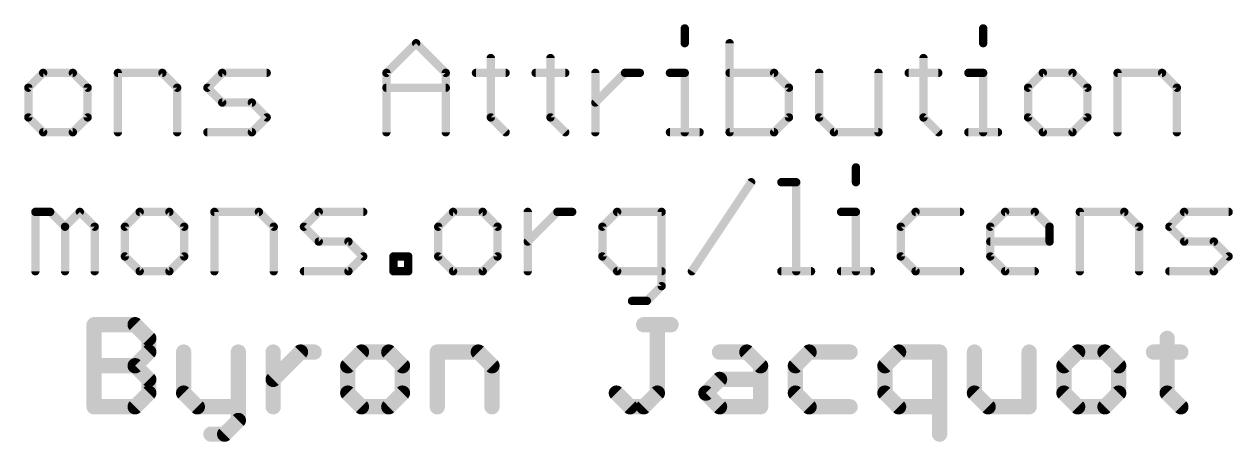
# Model space of a CAD drawing. Extents: x -9 to 103, y -21 to 20.
# Drawn here: x 45.85 to 67.95, y -20.82 to -13.19 of the extents above; entities that cross this region are included whole.
import ezdxf

# ---------------------------------------------------------------- set-up
doc = ezdxf.new("R2010")
doc.units = 0
doc.layers.add('51', color=53, linetype='CONTINUOUS')

msp = doc.modelspace()

# ---------------------------------------------------------------- linework, layer by layer
at = {"layer": '51'}
for points, const_width in [([(57.9307, -13.2656), (57.9307, -13.5368)], 0.1524), ([(63.3879, -13.2656), (63.3879, -13.5368)], 0.1524), ([(52.4752, -14.0791), (53.0176, -13.5368)], 0.1524), ([(53.0176, -13.5368), (53.5599, -14.0791)], 0.1524), ([(58.751, -13.5368), (58.751, -15.1638)], 0.1524), ([(54.3835, -13.808), (54.3835, -14.8926)], 0.1524), ([(55.475, -13.808), (55.475, -14.8926)], 0.1524), ([(62.2965, -13.808), (62.2965, -14.8926)], 0.1524), ([(46.1978, -14.0791), (45.9266, -14.3503)], 0.1524), ([(46.7401, -14.0791), (46.1978, -14.0791)], 0.1524), ([(47.0113, -14.3503), (46.7401, -14.0791)], 0.1524), ([(47.5638, -15.1638), (47.5638, -14.0791)], 0.1524), ([(47.5638, -14.0791), (48.3773, -14.0791)], 0.1524), ([(48.3773, -14.0791), (48.6484, -14.3503)], 0.1524), ([(49.2009, -14.3503), (49.4721, -14.0791)], 0.1524), ([(49.4721, -14.0791), (50.2856, -14.0791)], 0.1524), ([(52.4752, -15.1638), (52.4752, -14.0791)], 0.1524), ([(53.5599, -14.0791), (53.5599, -15.1638)], 0.1524), ([(54.1124, -14.0791), (54.6547, -14.0791)], 0.1524), ([(55.2038, -14.0791), (55.7462, -14.0791)], 0.1524), ([(56.2953, -15.1638), (56.2953, -14.0791)], 0.1524), ([(56.2953, -14.6215), (56.8376, -14.0791)], 0.1524), ([(56.8376, -14.0791), (57.1088, -14.0791)], 0.1524), ([(57.6596, -14.0791), (57.9307, -14.0791)], 0.1524), ([(57.9307, -14.0791), (57.9307, -15.1638)], 0.1524), ([(59.5645, -14.0791), (58.751, -14.0791)], 0.1524), ([(59.8357, -14.3503), (59.5645, -14.0791)], 0.1524), ([(60.3882, -14.0791), (60.3882, -14.8926)], 0.1524), ([(61.4728, -15.1638), (61.4728, -14.0791)], 0.1524), ([(62.0253, -14.0791), (62.5676, -14.0791)], 0.1524), ([(63.1167, -14.0791), (63.3879, -14.0791)], 0.1524), ([(63.3879, -14.0791), (63.3879, -15.1638)], 0.1524), ([(64.4793, -14.0791), (64.2082, -14.3503)], 0.1524), ([(65.0217, -14.0791), (64.4793, -14.0791)], 0.1524), ([(65.2928, -14.3503), (65.0217, -14.0791)], 0.1524), ([(65.8453, -15.1638), (65.8453, -14.0791)], 0.1524), ([(65.8453, -14.0791), (66.6588, -14.0791)], 0.1524), ([(66.6588, -14.0791), (66.93, -14.3503)], 0.1524), ([(45.9266, -14.3503), (45.9266, -14.8926)], 0.1524), ([(47.0113, -14.8926), (47.0113, -14.3503)], 0.1524), ([(48.6484, -14.3503), (48.6484, -15.1638)], 0.1524), ([(49.4721, -14.6215), (49.2009, -14.3503)], 0.1524), ([(52.4752, -14.3503), (53.5599, -14.3503)], 0.1524), ([(59.8357, -14.8926), (59.8357, -14.3503)], 0.1524), ([(64.2082, -14.3503), (64.2082, -14.8926)], 0.1524), ([(65.2928, -14.8926), (65.2928, -14.3503)], 0.1524), ([(66.93, -14.3503), (66.93, -15.1638)], 0.1524), ([(50.0144, -14.6215), (49.4721, -14.6215)], 0.1524), ([(50.2856, -14.8926), (50.0144, -14.6215)], 0.1524), ([(45.9266, -14.8926), (46.1978, -15.1638)], 0.1524), ([(46.7401, -15.1638), (47.0113, -14.8926)], 0.1524), ([(50.0144, -15.1638), (50.2856, -14.8926)], 0.1524), ([(54.3835, -14.8926), (54.6547, -15.1638)], 0.1524), ([(55.475, -14.8926), (55.7462, -15.1638)], 0.1524), ([(59.5645, -15.1638), (59.8357, -14.8926)], 0.1524), ([(60.3882, -14.8926), (60.6593, -15.1638)], 0.1524), ([(62.2965, -14.8926), (62.5676, -15.1638)], 0.1524), ([(64.2082, -14.8926), (64.4793, -15.1638)], 0.1524), ([(65.0217, -15.1638), (65.2928, -14.8926)], 0.1524), ([(46.1978, -15.1638), (46.7401, -15.1638)], 0.1524), ([(49.2009, -15.1638), (50.0144, -15.1638)], 0.1524), ([(57.6596, -15.1638), (58.2019, -15.1638)], 0.1524), ([(58.751, -15.1638), (59.5645, -15.1638)], 0.1524), ([(60.6593, -15.1638), (61.4728, -15.1638)], 0.1524), ([(63.1167, -15.1638), (63.6591, -15.1638)], 0.1524), ([(64.4793, -15.1638), (65.0217, -15.1638)], 0.1524), ([(61.0606, -15.8056), (61.0606, -16.0768)], 0.1524), ([(58.0608, -17.7038), (59.1455, -16.0768)], 0.1524), ([(59.698, -16.0768), (59.9691, -16.0768)], 0.1524), ([(59.9691, -16.0768), (59.9691, -17.7038)], 0.1524), ([(46.055, -17.7038), (46.055, -16.6191)], 0.1524), ([(46.055, -16.6191), (46.3262, -16.6191)], 0.1524), ([(46.3262, -16.6191), (46.5973, -16.8903)], 0.1524), ([(46.5973, -16.8903), (46.8685, -16.6191)], 0.1524), ([(46.8685, -16.6191), (47.1397, -16.8903)], 0.1524), ([(47.9633, -16.6191), (47.6922, -16.8903)], 0.1524), ([(48.5057, -16.6191), (47.9633, -16.6191)], 0.1524), ([(48.7768, -16.8903), (48.5057, -16.6191)], 0.1524), ([(49.3293, -17.7038), (49.3293, -16.6191)], 0.1524), ([(49.3293, -16.6191), (50.1428, -16.6191)], 0.1524), ([(50.1428, -16.6191), (50.414, -16.8903)], 0.1524), ([(50.9665, -16.8903), (51.2376, -16.6191)], 0.1524), ([(51.2376, -16.6191), (52.0511, -16.6191)], 0.1524), ([(53.6934, -16.6191), (53.4222, -16.8903)], 0.1524), ([(54.2357, -16.6191), (53.6934, -16.6191)], 0.1524), ([(54.5069, -16.8903), (54.2357, -16.6191)], 0.1524), ([(55.0594, -17.7038), (55.0594, -16.6191)], 0.1524), ([(55.0594, -17.1615), (55.6017, -16.6191)], 0.1524), ([(55.6017, -16.6191), (55.8729, -16.6191)], 0.1524), ([(56.6948, -16.6191), (56.4237, -16.8903)], 0.1524), ([(57.5083, -16.6191), (56.6948, -16.6191)], 0.1524), ([(57.5083, -17.975), (57.5083, -16.6191)], 0.1524), ([(60.7894, -16.6191), (61.0606, -16.6191)], 0.1524), ([(61.0606, -16.6191), (61.0606, -17.7038)], 0.1524), ([(62.152, -16.6191), (61.8809, -16.8903)], 0.1524), ([(62.9655, -16.6191), (62.152, -16.6191)], 0.1524), ([(63.518, -16.8903), (63.7892, -16.6191)], 0.1524), ([(63.7892, -16.6191), (64.3315, -16.6191)], 0.1524), ([(64.3315, -16.6191), (64.6027, -16.8903)], 0.1524), ([(65.1552, -17.7038), (65.1552, -16.6191)], 0.1524), ([(65.1552, -16.6191), (65.9687, -16.6191)], 0.1524), ([(65.9687, -16.6191), (66.2398, -16.8903)], 0.1524), ([(66.7923, -16.8903), (67.0635, -16.6191)], 0.1524), ([(67.0635, -16.6191), (67.877, -16.6191)], 0.1524), ([(46.5973, -16.8903), (46.5973, -17.7038)], 0.1524), ([(47.1397, -16.8903), (47.1397, -17.7038)], 0.1524), ([(47.6922, -16.8903), (47.6922, -17.4326)], 0.1524), ([(48.7768, -17.4326), (48.7768, -16.8903)], 0.1524), ([(50.414, -16.8903), (50.414, -17.7038)], 0.1524), ([(51.2376, -17.1615), (50.9665, -16.8903)], 0.1524), ([(53.4222, -16.8903), (53.4222, -17.4326)], 0.1524), ([(54.5069, -17.4326), (54.5069, -16.8903)], 0.1524), ([(56.4237, -16.8903), (56.4237, -17.4326)], 0.1524), ([(61.8809, -16.8903), (61.8809, -17.4326)], 0.1524), ([(63.518, -17.4326), (63.518, -16.8903)], 0.1524), ([(64.6027, -16.8903), (64.6027, -17.1615)], 0.1524), ([(66.2398, -16.8903), (66.2398, -17.7038)], 0.1524), ([(67.0635, -17.1615), (66.7923, -16.8903)], 0.1524), ([(51.78, -17.1615), (51.2376, -17.1615)], 0.1524), ([(52.0511, -17.4326), (51.78, -17.1615)], 0.1524), ([(64.6027, -17.1615), (63.518, -17.1615)], 0.1524), ([(67.6058, -17.1615), (67.0635, -17.1615)], 0.1524), ([(67.877, -17.4326), (67.6058, -17.1615)], 0.1524), ([(47.6922, -17.4326), (47.9633, -17.7038)], 0.1524), ([(48.5057, -17.7038), (48.7768, -17.4326)], 0.1524), ([(51.78, -17.7038), (52.0511, -17.4326)], 0.1524), ([(52.6036, -17.7038), (52.6036, -17.4326)], 0.1524), ([(52.6036, -17.4326), (52.8748, -17.4326)], 0.1524), ([(52.8748, -17.4326), (52.8748, -17.7038)], 0.1524), ([(53.4222, -17.4326), (53.6934, -17.7038)], 0.1524), ([(54.2357, -17.7038), (54.5069, -17.4326)], 0.1524), ([(56.4237, -17.4326), (56.6948, -17.7038)], 0.1524), ([(61.8809, -17.4326), (62.152, -17.7038)], 0.1524), ([(63.7892, -17.7038), (63.518, -17.4326)], 0.1524), ([(67.6058, -17.7038), (67.877, -17.4326)], 0.1524), ([(47.9633, -17.7038), (48.5057, -17.7038)], 0.1524), ([(50.9665, -17.7038), (51.78, -17.7038)], 0.1524), ([(52.8748, -17.7038), (52.6036, -17.7038)], 0.1524), ([(53.6934, -17.7038), (54.2357, -17.7038)], 0.1524), ([(56.6948, -17.7038), (57.5083, -17.7038)], 0.1524), ([(59.698, -17.7038), (60.2403, -17.7038)], 0.1524), ([(60.7894, -17.7038), (61.3317, -17.7038)], 0.1524), ([(62.152, -17.7038), (62.9655, -17.7038)], 0.1524), ([(64.3315, -17.7038), (63.7892, -17.7038)], 0.1524), ([(66.7923, -17.7038), (67.6058, -17.7038)], 0.1524), ([(57.2372, -18.2461), (57.5083, -17.975)], 0.1524), ([(56.966, -18.2461), (57.2372, -18.2461)], 0.1524), ([(47.1297, -20.1803), (47.1297, -18.6804)], 0.2794), ([(47.1297, -18.6804), (47.8796, -18.6804)], 0.2794), ([(47.8796, -18.6804), (48.1296, -18.9304)], 0.2794), ([(57.1797, -18.6804), (57.6797, -18.6804)], 0.2794), ([(57.4297, -19.9303), (57.4297, -18.6804)], 0.2794), ([(48.1296, -18.9304), (48.1296, -19.1804)], 0.2794), ([(66.7527, -18.9304), (66.7527, -19.9303)], 0.2794), ([(48.1296, -19.1804), (47.8796, -19.4304)], 0.2794), ([(48.7669, -19.1804), (48.7669, -19.9303)], 0.2794), ([(49.7668, -19.1804), (49.7668, -20.4303)], 0.2794), ([(50.404, -20.1803), (50.404, -19.1804)], 0.2794), ([(50.404, -19.6803), (50.904, -19.1804)], 0.2794), ([(50.904, -19.1804), (51.154, -19.1804)], 0.2794), ([(52.0183, -19.1804), (51.7683, -19.4304)], 0.2794), ([(52.5183, -19.1804), (52.0183, -19.1804)], 0.2794), ([(52.7682, -19.4304), (52.5183, -19.1804)], 0.2794), ([(53.4055, -20.1803), (53.4055, -19.1804)], 0.2794), ([(53.4055, -19.1804), (54.1554, -19.1804)], 0.2794), ([(54.1554, -19.1804), (54.4054, -19.4304)], 0.2794), ([(58.5669, -19.1804), (59.0669, -19.1804)], 0.2794), ([(59.0669, -19.1804), (59.3169, -19.4304)], 0.2794), ([(60.2041, -19.1804), (59.9541, -19.4304)], 0.2794), ([(60.954, -19.1804), (60.2041, -19.1804)], 0.2794), ([(61.8412, -19.1804), (61.5912, -19.4304)], 0.2794), ([(62.5912, -19.1804), (61.8412, -19.1804)], 0.2794), ([(62.5912, -20.6803), (62.5912, -19.1804)], 0.2794), ([(63.2284, -19.1804), (63.2284, -19.9303)], 0.2794), ([(64.2283, -20.1803), (64.2283, -19.1804)], 0.2794), ([(65.1155, -19.1804), (64.8656, -19.4304)], 0.2794), ([(65.6155, -19.1804), (65.1155, -19.1804)], 0.2794), ([(65.8655, -19.4304), (65.6155, -19.1804)], 0.2794), ([(66.5027, -19.1804), (67.0027, -19.1804)], 0.2794), ([(47.1297, -19.4304), (47.8796, -19.4304)], 0.2794), ([(47.8796, -19.4304), (48.1296, -19.6803)], 0.2794), ([(51.7683, -19.4304), (51.7683, -19.9303)], 0.2794), ([(52.7682, -19.9303), (52.7682, -19.4304)], 0.2794), ([(54.4054, -19.4304), (54.4054, -20.1803)], 0.2794), ([(59.3169, -19.4304), (59.3169, -20.1803)], 0.2794), ([(59.9541, -19.4304), (59.9541, -19.9303)], 0.2794), ([(61.5912, -19.4304), (61.5912, -19.9303)], 0.2794), ([(64.8656, -19.4304), (64.8656, -19.9303)], 0.2794), ([(65.8655, -19.9303), (65.8655, -19.4304)], 0.2794), ([(48.1296, -19.6803), (48.1296, -19.9303)], 0.2794), ([(58.3169, -19.9303), (58.5669, -19.6803)], 0.2794), ([(58.5669, -19.6803), (59.3169, -19.6803)], 0.2794), ([(48.1296, -19.9303), (47.8796, -20.1803)], 0.2794), ([(48.7669, -19.9303), (49.0168, -20.1803)], 0.2794), ([(51.7683, -19.9303), (52.0183, -20.1803)], 0.2794), ([(52.5183, -20.1803), (52.7682, -19.9303)], 0.2794), ([(56.6798, -19.9303), (56.9298, -20.1803)], 0.2794), ([(57.1797, -20.1803), (57.4297, -19.9303)], 0.2794), ([(58.5669, -20.1803), (58.3169, -19.9303)], 0.2794), ([(59.9541, -19.9303), (60.2041, -20.1803)], 0.2794), ([(61.5912, -19.9303), (61.8412, -20.1803)], 0.2794), ([(63.2284, -19.9303), (63.4784, -20.1803)], 0.2794), ([(64.8656, -19.9303), (65.1155, -20.1803)], 0.2794), ([(65.6155, -20.1803), (65.8655, -19.9303)], 0.2794), ([(66.7527, -19.9303), (67.0027, -20.1803)], 0.2794), ([(47.8796, -20.1803), (47.1297, -20.1803)], 0.2794), ([(49.0168, -20.1803), (49.7668, -20.1803)], 0.2794), ([(52.0183, -20.1803), (52.5183, -20.1803)], 0.2794), ([(56.9298, -20.1803), (57.1797, -20.1803)], 0.2794), ([(59.3169, -20.1803), (58.5669, -20.1803)], 0.2794), ([(60.2041, -20.1803), (60.954, -20.1803)], 0.2794), ([(61.8412, -20.1803), (62.5912, -20.1803)], 0.2794), ([(63.4784, -20.1803), (64.2283, -20.1803)], 0.2794), ([(65.1155, -20.1803), (65.6155, -20.1803)], 0.2794), ([(49.7668, -20.4303), (49.5168, -20.6803)], 0.2794), ([(49.5168, -20.6803), (49.2668, -20.6803)], 0.2794)]:
    msp.add_lwpolyline(points, dxfattribs=dict(at, const_width=const_width))
for points, const_width in [([(57.9688, -13.2656, 1), (57.8926, -13.2656)], 0.0762), ([(63.426, -13.2656, 1), (63.3498, -13.2656)], 0.0762), ([(53.0445, -13.5099, 1), (52.9906, -13.5638)], 0.0762), ([(53.0445, -13.5638, 1), (52.9906, -13.5099)], 0.0762), ([(58.7891, -13.5368, 1), (58.7129, -13.5368)], 0.0762), ([(57.8926, -13.5368, 1), (57.9688, -13.5368)], 0.0762), ([(63.3498, -13.5368, 1), (63.426, -13.5368)], 0.0762), ([(54.4216, -13.808, 1), (54.3454, -13.808)], 0.0762), ([(55.5131, -13.808, 1), (55.4369, -13.808)], 0.0762), ([(62.3346, -13.808, 1), (62.2584, -13.808)], 0.0762), ([(46.1978, -14.041, 1), (46.1978, -14.1172)], 0.0762), ([(46.2247, -14.1061, 1), (46.1708, -14.0522)], 0.0762), ([(46.767, -14.0522, 1), (46.7132, -14.1061)], 0.0762), ([(46.7401, -14.1172, 1), (46.7401, -14.041)], 0.0762), ([(47.6019, -14.0791, 1), (47.5257, -14.0791)], 0.0762), ([(47.5638, -14.041, 1), (47.5638, -14.1172)], 0.0762), ([(48.4042, -14.0522, 1), (48.3503, -14.1061)], 0.0762), ([(48.3773, -14.1172, 1), (48.3773, -14.041)], 0.0762), ([(49.4721, -14.041, 1), (49.4721, -14.1172)], 0.0762), ([(49.499, -14.1061, 1), (49.4451, -14.0522)], 0.0762), ([(50.2856, -14.1172, 1), (50.2856, -14.041)], 0.0762), ([(52.5133, -14.0791, 1), (52.4371, -14.0791)], 0.0762), ([(52.4483, -14.0522, 1), (52.5022, -14.1061)], 0.0762), ([(53.598, -14.0791, 1), (53.5218, -14.0791)], 0.0762), ([(53.5329, -14.1061, 1), (53.5868, -14.0522)], 0.0762), ([(54.1124, -14.041, 1), (54.1124, -14.1172)], 0.0762), ([(54.6547, -14.1172, 1), (54.6547, -14.041)], 0.0762), ([(55.2038, -14.041, 1), (55.2038, -14.1172)], 0.0762), ([(55.7462, -14.1172, 1), (55.7462, -14.041)], 0.0762), ([(56.3334, -14.0791, 1), (56.2572, -14.0791)], 0.0762), ([(56.8376, -14.041, 1), (56.8376, -14.1172)], 0.0762), ([(56.8645, -14.1061, 1), (56.8106, -14.0522)], 0.0762), ([(57.1088, -14.1172, 1), (57.1088, -14.041)], 0.0762), ([(57.6596, -14.041, 1), (57.6596, -14.1172)], 0.0762), ([(57.9688, -14.0791, 1), (57.8926, -14.0791)], 0.0762), ([(57.9307, -14.1172, 1), (57.9307, -14.041)], 0.0762), ([(58.751, -14.041, 1), (58.751, -14.1172)], 0.0762), ([(59.5914, -14.0522, 1), (59.5375, -14.1061)], 0.0762), ([(59.5645, -14.1172, 1), (59.5645, -14.041)], 0.0762), ([(60.4263, -14.0791, 1), (60.3501, -14.0791)], 0.0762), ([(61.5109, -14.0791, 1), (61.4347, -14.0791)], 0.0762), ([(62.0253, -14.041, 1), (62.0253, -14.1172)], 0.0762), ([(62.5676, -14.1172, 1), (62.5676, -14.041)], 0.0762), ([(63.1167, -14.041, 1), (63.1167, -14.1172)], 0.0762), ([(63.426, -14.0791, 1), (63.3498, -14.0791)], 0.0762), ([(63.3879, -14.1172, 1), (63.3879, -14.041)], 0.0762), ([(64.4793, -14.041, 1), (64.4793, -14.1172)], 0.0762), ([(64.5063, -14.1061, 1), (64.4524, -14.0522)], 0.0762), ([(65.0486, -14.0522, 1), (64.9947, -14.1061)], 0.0762), ([(65.0217, -14.1172, 1), (65.0217, -14.041)], 0.0762), ([(65.8834, -14.0791, 1), (65.8072, -14.0791)], 0.0762), ([(65.8453, -14.041, 1), (65.8453, -14.1172)], 0.0762), ([(66.6858, -14.0522, 1), (66.6319, -14.1061)], 0.0762), ([(66.6588, -14.1172, 1), (66.6588, -14.041)], 0.0762), ([(45.9647, -14.3503, 1), (45.8885, -14.3503)], 0.0762), ([(45.8997, -14.3234, 1), (45.9535, -14.3772)], 0.0762), ([(47.0494, -14.3503, 1), (46.9732, -14.3503)], 0.0762), ([(46.9843, -14.3772, 1), (47.0382, -14.3234)], 0.0762), ([(48.6865, -14.3503, 1), (48.6103, -14.3503)], 0.0762), ([(48.6215, -14.3772, 1), (48.6754, -14.3234)], 0.0762), ([(49.2279, -14.3234, 1), (49.174, -14.3772)], 0.0762), ([(49.174, -14.3234, 1), (49.2279, -14.3772)], 0.0762), ([(52.4752, -14.3122, 1), (52.4752, -14.3884)], 0.0762), ([(53.5599, -14.3884, 1), (53.5599, -14.3122)], 0.0762), ([(59.8738, -14.3503, 1), (59.7976, -14.3503)], 0.0762), ([(59.8087, -14.3772, 1), (59.8626, -14.3234)], 0.0762), ([(64.2463, -14.3503, 1), (64.1701, -14.3503)], 0.0762), ([(64.1812, -14.3234, 1), (64.2351, -14.3772)], 0.0762), ([(65.3309, -14.3503, 1), (65.2547, -14.3503)], 0.0762), ([(65.2659, -14.3772, 1), (65.3198, -14.3234)], 0.0762), ([(66.9681, -14.3503, 1), (66.8919, -14.3503)], 0.0762), ([(66.9031, -14.3772, 1), (66.9569, -14.3234)], 0.0762), ([(49.4721, -14.5834, 1), (49.4721, -14.6596)], 0.0762), ([(49.4451, -14.6484, 1), (49.499, -14.5945)], 0.0762), ([(50.0414, -14.5945, 1), (49.9875, -14.6484)], 0.0762), ([(50.0144, -14.6596, 1), (50.0144, -14.5834)], 0.0762), ([(56.2683, -14.5945, 1), (56.3222, -14.6484)], 0.0762), ([(45.9535, -14.8657, 1), (45.8997, -14.9196)], 0.0762), ([(45.8885, -14.8926, 1), (45.9647, -14.8926)], 0.0762), ([(46.9732, -14.8926, 1), (47.0494, -14.8926)], 0.0762), ([(47.0382, -14.9196, 1), (46.9843, -14.8657)], 0.0762), ([(50.3125, -14.9196, 1), (50.2586, -14.8657)], 0.0762), ([(50.2586, -14.9196, 1), (50.3125, -14.8657)], 0.0762), ([(54.4105, -14.8657, 1), (54.3566, -14.9196)], 0.0762), ([(54.3454, -14.8926, 1), (54.4216, -14.8926)], 0.0762), ([(55.5019, -14.8657, 1), (55.448, -14.9196)], 0.0762), ([(55.4369, -14.8926, 1), (55.5131, -14.8926)], 0.0762), ([(59.7976, -14.8926, 1), (59.8738, -14.8926)], 0.0762), ([(59.8626, -14.9196, 1), (59.8087, -14.8657)], 0.0762), ([(60.4151, -14.8657, 1), (60.3612, -14.9196)], 0.0762), ([(60.3501, -14.8926, 1), (60.4263, -14.8926)], 0.0762), ([(62.3234, -14.8657, 1), (62.2695, -14.9196)], 0.0762), ([(62.2584, -14.8926, 1), (62.3346, -14.8926)], 0.0762), ([(64.2351, -14.8657, 1), (64.1812, -14.9196)], 0.0762), ([(64.1701, -14.8926, 1), (64.2463, -14.8926)], 0.0762), ([(65.2547, -14.8926, 1), (65.3309, -14.8926)], 0.0762), ([(65.3198, -14.9196, 1), (65.2659, -14.8657)], 0.0762), ([(46.1978, -15.1257, 1), (46.1978, -15.2019)], 0.0762), ([(46.1708, -15.1907, 1), (46.2247, -15.1369)], 0.0762), ([(46.7132, -15.1369, 1), (46.767, -15.1907)], 0.0762), ([(46.7401, -15.2019, 1), (46.7401, -15.1257)], 0.0762), ([(47.5257, -15.1638, 1), (47.6019, -15.1638)], 0.0762), ([(48.6103, -15.1638, 1), (48.6865, -15.1638)], 0.0762), ([(49.2009, -15.1257, 1), (49.2009, -15.2019)], 0.0762), ([(49.9875, -15.1369, 1), (50.0414, -15.1907)], 0.0762), ([(50.0144, -15.2019, 1), (50.0144, -15.1257)], 0.0762), ([(52.4371, -15.1638, 1), (52.5133, -15.1638)], 0.0762), ([(53.5218, -15.1638, 1), (53.598, -15.1638)], 0.0762), ([(54.6278, -15.1907, 1), (54.6817, -15.1369)], 0.0762), ([(55.7192, -15.1907, 1), (55.7731, -15.1369)], 0.0762), ([(56.2572, -15.1638, 1), (56.3334, -15.1638)], 0.0762), ([(57.6596, -15.1257, 1), (57.6596, -15.2019)], 0.0762), ([(57.8926, -15.1638, 1), (57.9688, -15.1638)], 0.0762), ([(58.2019, -15.2019, 1), (58.2019, -15.1257)], 0.0762), ([(58.751, -15.1257, 1), (58.751, -15.2019)], 0.0762), ([(58.7129, -15.1638, 1), (58.7891, -15.1638)], 0.0762), ([(59.5376, -15.1369, 1), (59.5914, -15.1907)], 0.0762), ([(59.5645, -15.2019, 1), (59.5645, -15.1257)], 0.0762), ([(60.6593, -15.1257, 1), (60.6593, -15.2019)], 0.0762), ([(60.6324, -15.1907, 1), (60.6863, -15.1369)], 0.0762), ([(61.4347, -15.1638, 1), (61.5109, -15.1638)], 0.0762), ([(61.4728, -15.2019, 1), (61.4728, -15.1257)], 0.0762), ([(62.5407, -15.1907, 1), (62.5946, -15.1369)], 0.0762), ([(63.1167, -15.1257, 1), (63.1167, -15.2019)], 0.0762), ([(63.3498, -15.1638, 1), (63.426, -15.1638)], 0.0762), ([(63.6591, -15.2019, 1), (63.6591, -15.1257)], 0.0762), ([(64.4793, -15.1257, 1), (64.4793, -15.2019)], 0.0762), ([(64.4524, -15.1907, 1), (64.5063, -15.1369)], 0.0762), ([(64.9947, -15.1369, 1), (65.0486, -15.1907)], 0.0762), ([(65.0217, -15.2019, 1), (65.0217, -15.1257)], 0.0762), ([(65.8072, -15.1638, 1), (65.8834, -15.1638)], 0.0762), ([(66.8919, -15.1638, 1), (66.9681, -15.1638)], 0.0762), ([(61.0987, -15.8056, 1), (61.0225, -15.8056)], 0.0762), ([(59.1772, -16.0979, 1), (59.1138, -16.0557)], 0.0762), ([(59.698, -16.0387, 1), (59.698, -16.1149)], 0.0762), ([(60.0072, -16.0768, 1), (59.931, -16.0768)], 0.0762), ([(59.9691, -16.1149, 1), (59.9691, -16.0387)], 0.0762), ([(61.0225, -16.0768, 1), (61.0987, -16.0768)], 0.0762), ([(46.0931, -16.6191, 1), (46.0169, -16.6191)], 0.0762), ([(46.055, -16.581, 1), (46.055, -16.6572)], 0.0762), ([(46.3531, -16.5922, 1), (46.2992, -16.6461)], 0.0762), ([(46.3262, -16.6572, 1), (46.3262, -16.581)], 0.0762), ([(46.8954, -16.5922, 1), (46.8416, -16.6461)], 0.0762), ([(46.8954, -16.6461, 1), (46.8416, -16.5922)], 0.0762), ([(47.9633, -16.581, 1), (47.9633, -16.6572)], 0.0762), ([(47.9903, -16.6461, 1), (47.9364, -16.5922)], 0.0762), ([(48.5326, -16.5922, 1), (48.4787, -16.6461)], 0.0762), ([(48.5057, -16.6572, 1), (48.5057, -16.581)], 0.0762), ([(49.3674, -16.6191, 1), (49.2912, -16.6191)], 0.0762), ([(49.3293, -16.581, 1), (49.3293, -16.6572)], 0.0762), ([(50.1698, -16.5922, 1), (50.1159, -16.6461)], 0.0762), ([(50.1428, -16.6572, 1), (50.1428, -16.581)], 0.0762), ([(51.2376, -16.581, 1), (51.2376, -16.6572)], 0.0762), ([(51.2646, -16.6461, 1), (51.2107, -16.5922)], 0.0762), ([(52.0511, -16.6572, 1), (52.0511, -16.581)], 0.0762), ([(53.6934, -16.581, 1), (53.6934, -16.6572)], 0.0762), ([(53.7203, -16.6461, 1), (53.6664, -16.5922)], 0.0762), ([(54.2627, -16.5922, 1), (54.2088, -16.6461)], 0.0762), ([(54.2357, -16.6572, 1), (54.2357, -16.581)], 0.0762), ([(55.0975, -16.6191, 1), (55.0213, -16.6191)], 0.0762), ([(55.6017, -16.581, 1), (55.6017, -16.6572)], 0.0762), ([(55.6286, -16.6461, 1), (55.5748, -16.5922)], 0.0762), ([(55.8729, -16.6572, 1), (55.8729, -16.581)], 0.0762), ([(56.6948, -16.581, 1), (56.6948, -16.6572)], 0.0762), ([(56.7218, -16.6461, 1), (56.6679, -16.5922)], 0.0762), ([(57.5464, -16.6191, 1), (57.4702, -16.6191)], 0.0762), ([(57.5083, -16.6572, 1), (57.5083, -16.581)], 0.0762), ([(60.7894, -16.581, 1), (60.7894, -16.6572)], 0.0762), ([(61.0987, -16.6191, 1), (61.0225, -16.6191)], 0.0762), ([(61.0606, -16.6572, 1), (61.0606, -16.581)], 0.0762), ([(62.152, -16.581, 1), (62.152, -16.6572)], 0.0762), ([(62.179, -16.6461, 1), (62.1251, -16.5922)], 0.0762), ([(62.9655, -16.6572, 1), (62.9655, -16.581)], 0.0762), ([(63.7892, -16.581, 1), (63.7892, -16.6572)], 0.0762), ([(63.8161, -16.6461, 1), (63.7622, -16.5922)], 0.0762), ([(64.3584, -16.5922, 1), (64.3046, -16.6461)], 0.0762), ([(64.3315, -16.6572, 1), (64.3315, -16.581)], 0.0762), ([(65.1933, -16.6191, 1), (65.1171, -16.6191)], 0.0762), ([(65.1552, -16.581, 1), (65.1552, -16.6572)], 0.0762), ([(65.9956, -16.5922, 1), (65.9417, -16.6461)], 0.0762), ([(65.9687, -16.6572, 1), (65.9687, -16.581)], 0.0762), ([(67.0635, -16.581, 1), (67.0635, -16.6572)], 0.0762), ([(67.0904, -16.6461, 1), (67.0365, -16.5922)], 0.0762), ([(67.877, -16.6572, 1), (67.877, -16.581)], 0.0762), ([(46.6354, -16.8903, 1), (46.5592, -16.8903)], 0.0762), ([(46.5704, -16.8634, 1), (46.6243, -16.9172)], 0.0762), ([(46.5704, -16.9172, 1), (46.6243, -16.8634)], 0.0762), ([(47.1778, -16.8903, 1), (47.1016, -16.8903)], 0.0762), ([(47.1127, -16.9172, 1), (47.1666, -16.8634)], 0.0762), ([(47.7303, -16.8903, 1), (47.6541, -16.8903)], 0.0762), ([(47.6652, -16.8634, 1), (47.7191, -16.9172)], 0.0762), ([(48.8149, -16.8903, 1), (48.7387, -16.8903)], 0.0762), ([(48.7499, -16.9172, 1), (48.8038, -16.8634)], 0.0762), ([(50.4521, -16.8903, 1), (50.3759, -16.8903)], 0.0762), ([(50.387, -16.9172, 1), (50.4409, -16.8634)], 0.0762), ([(50.9934, -16.8634, 1), (50.9395, -16.9172)], 0.0762), ([(50.9395, -16.8634, 1), (50.9934, -16.9172)], 0.0762), ([(53.4603, -16.8903, 1), (53.3841, -16.8903)], 0.0762), ([(53.3953, -16.8634, 1), (53.4492, -16.9172)], 0.0762), ([(54.545, -16.8903, 1), (54.4688, -16.8903)], 0.0762), ([(54.4799, -16.9172, 1), (54.5338, -16.8634)], 0.0762), ([(56.4618, -16.8903, 1), (56.3856, -16.8903)], 0.0762), ([(56.3967, -16.8634, 1), (56.4506, -16.9172)], 0.0762), ([(61.919, -16.8903, 1), (61.8428, -16.8903)], 0.0762), ([(61.8539, -16.8634, 1), (61.9078, -16.9172)], 0.0762), ([(63.5561, -16.8903, 1), (63.4799, -16.8903)], 0.0762), ([(63.4911, -16.8634, 1), (63.545, -16.9172)], 0.0762), ([(64.6408, -16.8903, 1), (64.5646, -16.8903)], 0.0762), ([(64.5757, -16.9172, 1), (64.6296, -16.8634)], 0.0762), ([(66.2779, -16.8903, 1), (66.2017, -16.8903)], 0.0762), ([(66.2129, -16.9172, 1), (66.2668, -16.8634)], 0.0762), ([(66.8193, -16.8634, 1), (66.7654, -16.9172)], 0.0762), ([(66.7654, -16.8634, 1), (66.8193, -16.9172)], 0.0762), ([(51.2376, -17.1234, 1), (51.2376, -17.1996)], 0.0762), ([(51.2107, -17.1884, 1), (51.2646, -17.1345)], 0.0762), ([(51.8069, -17.1345, 1), (51.753, -17.1884)], 0.0762), ([(51.78, -17.1996, 1), (51.78, -17.1234)], 0.0762), ([(55.0324, -17.1345, 1), (55.0863, -17.1884)], 0.0762), ([(63.518, -17.1234, 1), (63.518, -17.1996)], 0.0762), ([(64.5646, -17.1615, 1), (64.6408, -17.1615)], 0.0762), ([(64.6027, -17.1996, 1), (64.6027, -17.1234)], 0.0762), ([(67.0635, -17.1234, 1), (67.0635, -17.1996)], 0.0762), ([(67.0365, -17.1884, 1), (67.0904, -17.1345)], 0.0762), ([(67.6328, -17.1345, 1), (67.5789, -17.1884)], 0.0762), ([(67.6058, -17.1996, 1), (67.6058, -17.1234)], 0.0762), ([(47.7191, -17.4057, 1), (47.6652, -17.4596)], 0.0762), ([(47.6541, -17.4326, 1), (47.7303, -17.4326)], 0.0762), ([(48.7387, -17.4326, 1), (48.8149, -17.4326)], 0.0762), ([(48.8038, -17.4596, 1), (48.7499, -17.4057)], 0.0762), ([(52.0781, -17.4596, 1), (52.0242, -17.4057)], 0.0762), ([(52.0242, -17.4596, 1), (52.0781, -17.4057)], 0.0762), ([(52.6417, -17.4326, 1), (52.5655, -17.4326)], 0.0762), ([(52.6036, -17.3945, 1), (52.6036, -17.4707)], 0.0762), ([(52.9129, -17.4326, 1), (52.8367, -17.4326)], 0.0762), ([(52.8748, -17.4707, 1), (52.8748, -17.3945)], 0.0762), ([(53.4492, -17.4057, 1), (53.3953, -17.4596)], 0.0762), ([(53.3841, -17.4326, 1), (53.4603, -17.4326)], 0.0762), ([(54.4688, -17.4326, 1), (54.545, -17.4326)], 0.0762), ([(54.5338, -17.4596, 1), (54.4799, -17.4057)], 0.0762), ([(56.4506, -17.4057, 1), (56.3967, -17.4596)], 0.0762), ([(56.3856, -17.4326, 1), (56.4618, -17.4326)], 0.0762), ([(61.9078, -17.4057, 1), (61.8539, -17.4596)], 0.0762), ([(61.8428, -17.4326, 1), (61.919, -17.4326)], 0.0762), ([(63.545, -17.4057, 1), (63.4911, -17.4596)], 0.0762), ([(63.4799, -17.4326, 1), (63.5561, -17.4326)], 0.0762), ([(67.9039, -17.4596, 1), (67.85, -17.4057)], 0.0762), ([(67.85, -17.4596, 1), (67.9039, -17.4057)], 0.0762), ([(46.0169, -17.7038, 1), (46.0931, -17.7038)], 0.0762), ([(46.5592, -17.7038, 1), (46.6354, -17.7038)], 0.0762), ([(47.1016, -17.7038, 1), (47.1778, -17.7038)], 0.0762), ([(47.9633, -17.6657, 1), (47.9633, -17.7419)], 0.0762), ([(47.9364, -17.7307, 1), (47.9903, -17.6769)], 0.0762), ([(48.4787, -17.6769, 1), (48.5326, -17.7307)], 0.0762), ([(48.5057, -17.7419, 1), (48.5057, -17.6657)], 0.0762), ([(49.2912, -17.7038, 1), (49.3674, -17.7038)], 0.0762), ([(50.3759, -17.7038, 1), (50.4521, -17.7038)], 0.0762), ([(50.9665, -17.6657, 1), (50.9665, -17.7419)], 0.0762), ([(51.753, -17.6769, 1), (51.8069, -17.7307)], 0.0762), ([(51.78, -17.7419, 1), (51.78, -17.6657)], 0.0762), ([(52.6036, -17.6657, 1), (52.6036, -17.7419)], 0.0762), ([(52.5655, -17.7038, 1), (52.6417, -17.7038)], 0.0762), ([(52.8367, -17.7038, 1), (52.9129, -17.7038)], 0.0762), ([(52.8748, -17.7419, 1), (52.8748, -17.6657)], 0.0762), ([(53.6934, -17.6657, 1), (53.6934, -17.7419)], 0.0762), ([(53.6664, -17.7307, 1), (53.7203, -17.6769)], 0.0762), ([(54.2088, -17.6769, 1), (54.2626, -17.7307)], 0.0762), ([(54.2357, -17.7419, 1), (54.2357, -17.6657)], 0.0762), ([(55.0213, -17.7038, 1), (55.0975, -17.7038)], 0.0762), ([(56.6948, -17.6657, 1), (56.6948, -17.7419)], 0.0762), ([(56.6679, -17.7307, 1), (56.7218, -17.6769)], 0.0762), ([(57.5083, -17.7419, 1), (57.5083, -17.6657)], 0.0762), ([(58.0291, -17.6827, 1), (58.0925, -17.7249)], 0.0762), ([(59.698, -17.6657, 1), (59.698, -17.7419)], 0.0762), ([(59.931, -17.7038, 1), (60.0072, -17.7038)], 0.0762), ([(60.2403, -17.7419, 1), (60.2403, -17.6657)], 0.0762), ([(60.7894, -17.6657, 1), (60.7894, -17.7419)], 0.0762), ([(61.0225, -17.7038, 1), (61.0987, -17.7038)], 0.0762), ([(61.3317, -17.7419, 1), (61.3317, -17.6657)], 0.0762), ([(62.152, -17.6657, 1), (62.152, -17.7419)], 0.0762), ([(62.1251, -17.7307, 1), (62.179, -17.6769)], 0.0762), ([(62.9655, -17.7419, 1), (62.9655, -17.6657)], 0.0762), ([(63.7892, -17.6657, 1), (63.7892, -17.7419)], 0.0762), ([(63.7622, -17.7307, 1), (63.8161, -17.6769)], 0.0762), ([(64.3315, -17.7419, 1), (64.3315, -17.6657)], 0.0762), ([(65.1171, -17.7038, 1), (65.1933, -17.7038)], 0.0762), ([(66.2017, -17.7038, 1), (66.2779, -17.7038)], 0.0762), ([(66.7923, -17.6657, 1), (66.7923, -17.7419)], 0.0762), ([(67.5789, -17.6769, 1), (67.6328, -17.7307)], 0.0762), ([(67.6058, -17.7419, 1), (67.6058, -17.6657)], 0.0762), ([(57.5353, -18.0019, 1), (57.4814, -17.948)], 0.0762), ([(57.4702, -17.975, 1), (57.5464, -17.975)], 0.0762), ([(56.966, -18.208, 1), (56.966, -18.2842)], 0.0762), ([(57.2102, -18.2192, 1), (57.2641, -18.2731)], 0.0762), ([(57.2372, -18.2842, 1), (57.2372, -18.208)], 0.0762), ([(47.1996, -18.6804, 1), (47.0598, -18.6804)], 0.1397), ([(47.1297, -18.6106, 1), (47.1297, -18.7503)], 0.1397), ([(47.929, -18.631, 1), (47.8302, -18.7298)], 0.1397), ([(47.8796, -18.7503, 1), (47.8796, -18.6106)], 0.1397), ([(57.1797, -18.6106, 1), (57.1797, -18.7503)], 0.1397), ([(57.4996, -18.6804, 1), (57.3599, -18.6804)], 0.1397), ([(57.6797, -18.7503, 1), (57.6797, -18.6106)], 0.1397), ([(48.1995, -18.9304, 1), (48.0598, -18.9304)], 0.1397), ([(48.0802, -18.9798, 1), (48.179, -18.881)], 0.1397), ([(66.8225, -18.9304, 1), (66.6828, -18.9304)], 0.1397), ([(48.0598, -19.1804, 1), (48.1995, -19.1804)], 0.1397), ([(48.179, -19.2298, 1), (48.0802, -19.131)], 0.1397), ([(48.8367, -19.1804, 1), (48.697, -19.1804)], 0.1397), ([(49.8366, -19.1804, 1), (49.6969, -19.1804)], 0.1397), ([(50.4739, -19.1804, 1), (50.3342, -19.1804)], 0.1397), ([(50.904, -19.1105, 1), (50.904, -19.2502)], 0.1397), ([(50.9534, -19.2298, 1), (50.8546, -19.131)], 0.1397), ([(51.154, -19.2502, 1), (51.154, -19.1105)], 0.1397), ([(52.0183, -19.1105, 1), (52.0183, -19.2502)], 0.1397), ([(52.0677, -19.2298, 1), (51.9689, -19.131)], 0.1397), ([(52.5676, -19.131, 1), (52.4689, -19.2298)], 0.1397), ([(52.5183, -19.2502, 1), (52.5183, -19.1105)], 0.1397), ([(53.4753, -19.1804, 1), (53.3356, -19.1804)], 0.1397), ([(53.4055, -19.1105, 1), (53.4055, -19.2502)], 0.1397), ([(54.2048, -19.131, 1), (54.106, -19.2298)], 0.1397), ([(54.1554, -19.2502, 1), (54.1554, -19.1105)], 0.1397), ([(58.5669, -19.1105, 1), (58.5669, -19.2502)], 0.1397), ([(59.1163, -19.131, 1), (59.0175, -19.2298)], 0.1397), ([(59.0669, -19.2502, 1), (59.0669, -19.1105)], 0.1397), ([(60.2041, -19.1105, 1), (60.2041, -19.2502)], 0.1397), ([(60.2535, -19.2298, 1), (60.1547, -19.131)], 0.1397), ([(60.954, -19.2502, 1), (60.954, -19.1105)], 0.1397), ([(61.8412, -19.1105, 1), (61.8412, -19.2502)], 0.1397), ([(61.8906, -19.2298, 1), (61.7918, -19.131)], 0.1397), ([(62.661, -19.1804, 1), (62.5213, -19.1804)], 0.1397), ([(62.5912, -19.2502, 1), (62.5912, -19.1105)], 0.1397), ([(63.2983, -19.1804, 1), (63.1586, -19.1804)], 0.1397), ([(64.2982, -19.1804, 1), (64.1585, -19.1804)], 0.1397), ([(65.1155, -19.1105, 1), (65.1155, -19.2502)], 0.1397), ([(65.1649, -19.2298, 1), (65.0661, -19.131)], 0.1397), ([(65.6649, -19.131, 1), (65.5661, -19.2298)], 0.1397), ([(65.6155, -19.2502, 1), (65.6155, -19.1105)], 0.1397), ([(66.5027, -19.1105, 1), (66.5027, -19.2502)], 0.1397), ([(67.0027, -19.2502, 1), (67.0027, -19.1105)], 0.1397), ([(47.1297, -19.3605, 1), (47.1297, -19.5002)], 0.1397), ([(47.929, -19.381, 1), (47.8302, -19.4798)], 0.1397), ([(47.8302, -19.381, 1), (47.929, -19.4798)], 0.1397), ([(47.8796, -19.5002, 1), (47.8796, -19.3605)], 0.1397), ([(51.8382, -19.4304, 1), (51.6985, -19.4304)], 0.1397), ([(51.7189, -19.381, 1), (51.8177, -19.4798)], 0.1397), ([(52.8381, -19.4304, 1), (52.6984, -19.4304)], 0.1397), ([(52.7188, -19.4798, 1), (52.8176, -19.381)], 0.1397), ([(54.4752, -19.4304, 1), (54.3355, -19.4304)], 0.1397), ([(54.356, -19.4798, 1), (54.4548, -19.381)], 0.1397), ([(59.3867, -19.4304, 1), (59.247, -19.4304)], 0.1397), ([(59.2675, -19.4798, 1), (59.3662, -19.381)], 0.1397), ([(60.0239, -19.4304, 1), (59.8842, -19.4304)], 0.1397), ([(59.9047, -19.381, 1), (60.0035, -19.4798)], 0.1397), ([(61.6611, -19.4304, 1), (61.5214, -19.4304)], 0.1397), ([(61.5419, -19.381, 1), (61.6406, -19.4798)], 0.1397), ([(64.9354, -19.4304, 1), (64.7957, -19.4304)], 0.1397), ([(64.8162, -19.381, 1), (64.915, -19.4798)], 0.1397), ([(65.9353, -19.4304, 1), (65.7956, -19.4304)], 0.1397), ([(65.8161, -19.4798, 1), (65.9149, -19.381)], 0.1397), ([(48.1995, -19.6803, 1), (48.0598, -19.6803)], 0.1397), ([(48.0802, -19.7297, 1), (48.179, -19.6309)], 0.1397), ([(50.3546, -19.6309, 1), (50.4534, -19.7297)], 0.1397), ([(58.5669, -19.6105, 1), (58.5669, -19.7502)], 0.1397), ([(58.6163, -19.7297, 1), (58.5175, -19.6309)], 0.1397), ([(59.3169, -19.7502, 1), (59.3169, -19.6105)], 0.1397), ([(48.0598, -19.9303, 1), (48.1995, -19.9303)], 0.1397), ([(48.179, -19.9797, 1), (48.0802, -19.8809)], 0.1397), ([(48.8162, -19.8809, 1), (48.7175, -19.9797)], 0.1397), ([(48.697, -19.9303, 1), (48.8367, -19.9303)], 0.1397), ([(51.8177, -19.8809, 1), (51.7189, -19.9797)], 0.1397), ([(51.6985, -19.9303, 1), (51.8382, -19.9303)], 0.1397), ([(52.6984, -19.9303, 1), (52.8381, -19.9303)], 0.1397), ([(52.8176, -19.9797, 1), (52.7188, -19.8809)], 0.1397), ([(56.7292, -19.8809, 1), (56.6304, -19.9797)], 0.1397), ([(57.3599, -19.9303, 1), (57.4996, -19.9303)], 0.1397), ([(57.4791, -19.9797, 1), (57.3803, -19.8809)], 0.1397), ([(58.3663, -19.8809, 1), (58.2675, -19.9797)], 0.1397), ([(58.2675, -19.8809, 1), (58.3663, -19.9797)], 0.1397), ([(59.8842, -19.9303, 1), (60.0239, -19.9303)], 0.1397), ([(60.0035, -19.8809, 1), (59.9047, -19.9797)], 0.1397), ([(61.5214, -19.9303, 1), (61.6611, -19.9303)], 0.1397), ([(61.6406, -19.8809, 1), (61.5419, -19.9797)], 0.1397), ([(63.2778, -19.8809, 1), (63.179, -19.9797)], 0.1397), ([(63.1586, -19.9303, 1), (63.2983, -19.9303)], 0.1397), ([(64.7957, -19.9303, 1), (64.9354, -19.9303)], 0.1397), ([(64.915, -19.8809, 1), (64.8162, -19.9797)], 0.1397), ([(65.7956, -19.9303, 1), (65.9353, -19.9303)], 0.1397), ([(65.9149, -19.9797, 1), (65.8161, -19.8809)], 0.1397), ([(66.6828, -19.9303, 1), (66.8225, -19.9303)], 0.1397), ([(66.8021, -19.8809, 1), (66.7033, -19.9797)], 0.1397), ([(47.1297, -20.1105, 1), (47.1297, -20.2502)], 0.1397), ([(47.0598, -20.1803, 1), (47.1996, -20.1803)], 0.1397), ([(47.8302, -20.1309, 1), (47.929, -20.2297)], 0.1397), ([(47.8796, -20.2502, 1), (47.8796, -20.1105)], 0.1397), ([(49.0168, -20.1105, 1), (49.0168, -20.2502)], 0.1397), ([(48.9674, -20.2297, 1), (49.0662, -20.1309)], 0.1397), ([(49.7668, -20.2502, 1), (49.7668, -20.1105)], 0.1397), ([(50.3342, -20.1803, 1), (50.4739, -20.1803)], 0.1397), ([(52.0183, -20.1105, 1), (52.0183, -20.2502)], 0.1397), ([(51.9689, -20.2297, 1), (52.0677, -20.1309)], 0.1397), ([(52.4689, -20.1309, 1), (52.5676, -20.2297)], 0.1397), ([(52.5183, -20.2502, 1), (52.5183, -20.1105)], 0.1397), ([(53.3356, -20.1803, 1), (53.4753, -20.1803)], 0.1397), ([(54.3355, -20.1803, 1), (54.4752, -20.1803)], 0.1397), ([(56.9298, -20.1105, 1), (56.9298, -20.2502)], 0.1397), ([(56.8804, -20.2297, 1), (56.9791, -20.1309)], 0.1397), ([(57.1303, -20.1309, 1), (57.2291, -20.2297)], 0.1397), ([(57.1797, -20.2502, 1), (57.1797, -20.1105)], 0.1397), ([(58.5669, -20.1105, 1), (58.5669, -20.2502)], 0.1397), ([(58.5175, -20.2297, 1), (58.6163, -20.1309)], 0.1397), ([(59.247, -20.1803, 1), (59.3867, -20.1803)], 0.1397), ([(59.3169, -20.2502, 1), (59.3169, -20.1105)], 0.1397), ([(60.2041, -20.1105, 1), (60.2041, -20.2502)], 0.1397), ([(60.1547, -20.2297, 1), (60.2535, -20.1309)], 0.1397), ([(60.954, -20.2502, 1), (60.954, -20.1105)], 0.1397), ([(61.8412, -20.1105, 1), (61.8412, -20.2502)], 0.1397), ([(61.7918, -20.2297, 1), (61.8906, -20.1309)], 0.1397), ([(62.5912, -20.2502, 1), (62.5912, -20.1105)], 0.1397), ([(63.4784, -20.1105, 1), (63.4784, -20.2502)], 0.1397), ([(63.429, -20.2297, 1), (63.5278, -20.1309)], 0.1397), ([(64.1585, -20.1803, 1), (64.2982, -20.1803)], 0.1397), ([(64.2283, -20.2502, 1), (64.2283, -20.1105)], 0.1397), ([(65.1155, -20.1105, 1), (65.1155, -20.2502)], 0.1397), ([(65.0661, -20.2297, 1), (65.1649, -20.1309)], 0.1397), ([(65.5661, -20.1309, 1), (65.6649, -20.2297)], 0.1397), ([(65.6155, -20.2502, 1), (65.6155, -20.1105)], 0.1397), ([(66.9533, -20.2297, 1), (67.0521, -20.1309)], 0.1397), ([(49.8162, -20.4797, 1), (49.7174, -20.3809)], 0.1397), ([(49.2668, -20.6104, 1), (49.2668, -20.7501)], 0.1397), ([(49.5168, -20.7501, 1), (49.5168, -20.6104)], 0.1397), ([(49.6969, -20.4303, 1), (49.8366, -20.4303)], 0.1397), ([(49.4674, -20.6309, 1), (49.5662, -20.7297)], 0.1397), ([(62.5213, -20.6803, 1), (62.661, -20.6803)], 0.1397)]:
    msp.add_lwpolyline(points, format="xyb", dxfattribs=dict(at, const_width=const_width))

doc.saveas('drawing.dxf')
